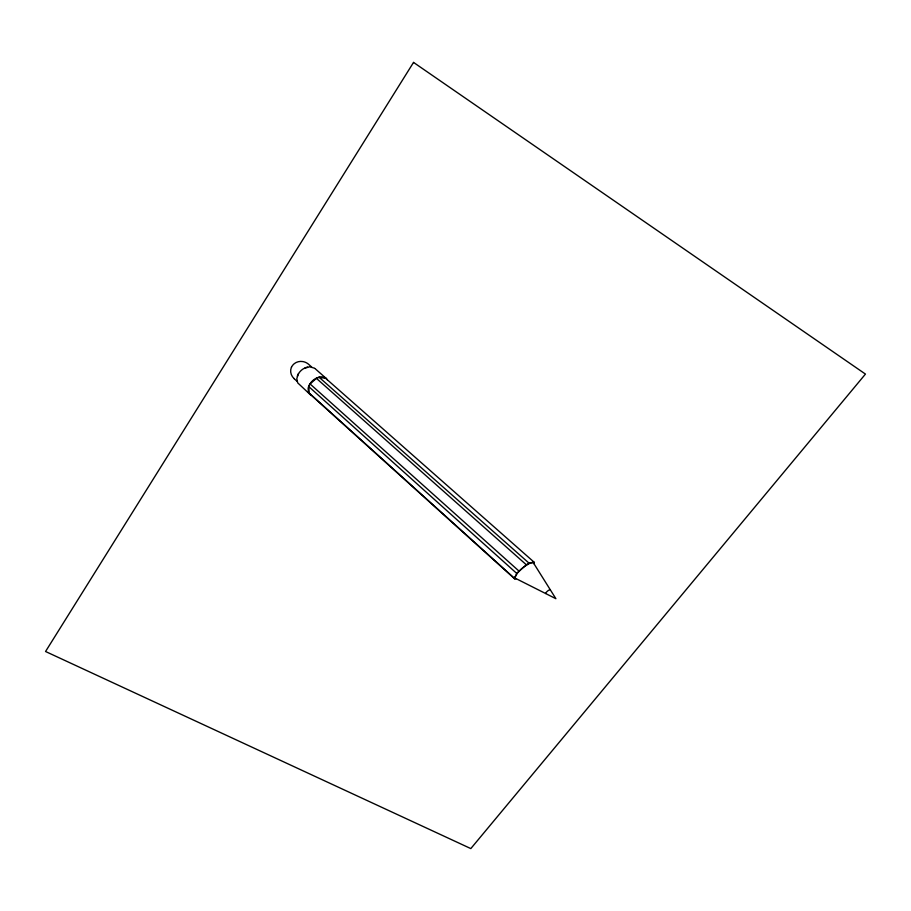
<?xml version="1.0" encoding="UTF-8"?>
<svg xmlns="http://www.w3.org/2000/svg" width="911" height="911" viewBox="0 0 911 911"><rect width="100%" height="100%" fill="white"/><g stroke="black" fill="none" stroke-linecap="round" stroke-linejoin="round"><path stroke-width="1.37" d="M310.104 383.975A14.234 13.232 2.7 0 0 308.806 386.628L309.193 393.074A5.5 5.113 3.8 0 0 310.139 394.19L514.726 578.872A1.366 1.173 -15.2 0 1 514.419 578.291L516.742 573.429A27.865 23.766 -16.4 0 1 517.346 572.677L527.036 564.33A24.893 21.26 -16.6 0 1 529.04 563.169L533.903 562.064M533.983 563.715L534.381 562.918A1.458 1.253 -16.6 0 0 534.062 562.155L325.683 378.338L319.203 377.336A12.595 11.718 2.7 0 0 316.39 378.35L310.093 383.975L518.883 570.992M515.011 579.054L516.252 578.736M550.198 589.645L548.661 590.26A10.727 9.087 -17 0 0 546.065 592.56L545.655 593.517M314.58 368.215L309.592 366.769L303.682 368.602A15.829 14.747 4.5 0 0 298.398 373.852L296.815 378.577L297.669 382.825L309.956 394.361A5.694 5.295 3.8 0 0 311.357 395.283M327.265 379.728A5.739 5.352 3.1 0 0 326.172 378.407C322.688 375.571 317.54 377.04 314.215 379.431A17.594 16.352 2.2 0 0 311.027 382.381L309.159 385.262A11.194 10.408 3.1 0 0 308.134 388.507L308.453 392.151L309.945 394.361M314.967 368.522L326.172 378.407M311.664 367.008L308.237 363.99A11.239 10.499 6.6 0 0 302.919 361.587A10.408 9.725 6.6 0 0 291.486 367.19M319.203 377.336L529.04 563.169M316.39 378.338L526.33 564.774M308.806 386.628L516.742 573.429M294.185 378.725L297.043 381.31M309.193 393.074L514.419 578.291M294.23 378.68A11.034 10.306 6.5 0 1 291.452 367.167M304.775 368.033A12.367 11.536 4.9 0 1 307.576 367.042M297.282 376.277A13.802 12.868 4.8 0 1 298.535 373.624M515.148 577.107L515.387 578.291L555.892 598.698L533.39 562.816L530.396 562.918L524.417 566.483A42.088 35.734 -16.8 0 0 521.217 569.102L517.311 573.235L515.148 577.107M413.537 62.415L45.55 651.502L470.816 848.585L865.45 374.079L413.537 62.415"/></g></svg>
